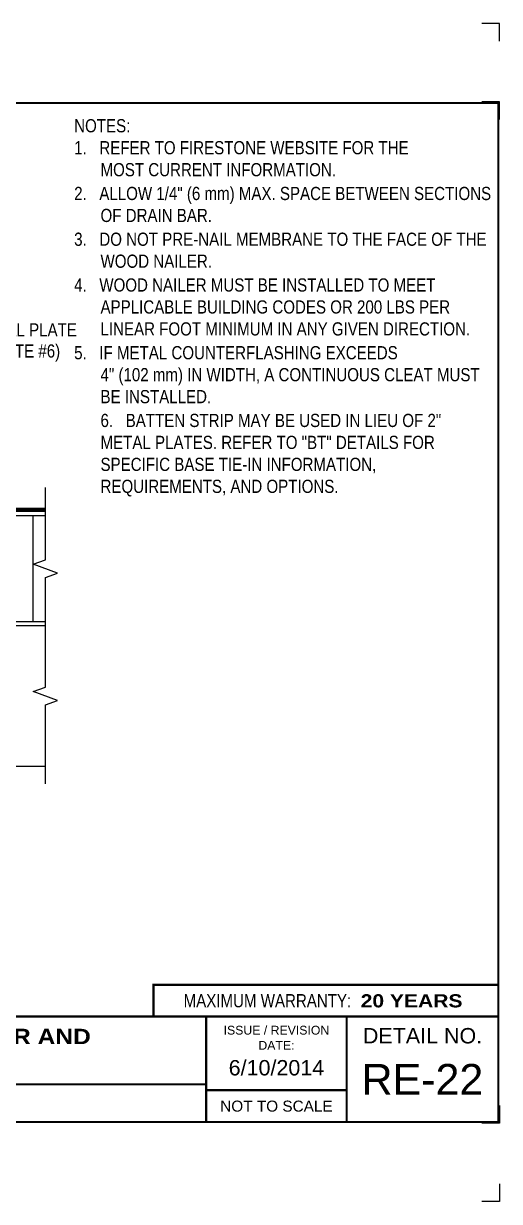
# Model space of a CAD drawing. Header units: inches. Extents: x 121.4 to 141.5, y -31.6 to -14.8.
# Drawn here: x 134.7 to 141.48, y -31.6 to -14.83 of the extents above; entities that cross this region are included whole.
import ezdxf
from ezdxf.enums import TextEntityAlignment as Align

# ---------------------------------------------------------------- set-up
doc = ezdxf.new("R2010")
doc.units = ezdxf.units.IN
doc.header["$MEASUREMENT"] = 0
doc.layers.get('0').update_dxf_attribs({"linetype": 'CONTINUOUS'})
doc.layers.get('DEFPOINTS').update_dxf_attribs({"linetype": 'CONTINUOUS'})
for name, color, linetype in [('FSBP-ANNO-NOTE', 7, 'CONTINUOUS'), ('FSBP-INSULATION', 7, 'CONTINUOUS'), ('FSBP-MEMBRANE', 7, 'CONTINUOUS'), ('FSBP-SUBSTRATE-GENERIC', 9, 'CONTINUOUS'), ('FSBP-TTLB', 7, 'CONTINUOUS'), ('FSBP-TTLB-BORDER', 7, 'CONTINUOUS'), ('FSBP-TTLB-TEXT', 7, 'CONTINUOUS')]:
    doc.layers.add(name, color=color, linetype=linetype)
doc.styles.add('FSBP_ARIAL', font='arial.ttf')
doc.styles.add('FSBP_ARIAL_BOLD', font='')
doc.styles.add('FSBP_ARIAL_NAR', font='ARIALN.TTF')
doc.styles.get('FSBP_ARIAL_BOLD').set_extended_font_data('Arial Black')

# ---------------------------------------------------------------- blocks, each defined once
blk = doc.blocks.new('TTLB-EPDM_2')
at = {"layer": 'DEFPOINTS', "linetype": 'Continuous', "ltscale": 1.75}
for points in [[(20.01562500000003, 13.88083333333333), (20.01562500000003, 14.13083333333333), (19.76562500000003, 14.13083333333333)], [(20.01562500000003, -2.380833333333342), (20.01562500000003, -2.630833333333342), (19.76562500000003, -2.630833333333342)]]:
    blk.add_lwpolyline(points, dxfattribs=at)
at = {"layer": 'DEFPOINTS', "color": 1}
for points in [[(20.015625, 12.765625), (20.015625, 13.015625), (19.765625, 13.015625)], [(20.015625, -1.265625), (20.015625, -1.515625), (19.765625, -1.515625)]]:
    blk.add_lwpolyline(points, dxfattribs=at)
at = {"layer": 'FSBP-TTLB', "const_width": 0.03125}
blk.add_lwpolyline([(15.09028770518938, 0), (20, 0), (20, 0.4512598240669945), (15.09028770518938, 0.4512598240669945)], close=True, dxfattribs=at)
for points in [[(0, 0), (0, -1.5), (20, -1.5), (20, 0), (0, 0)], [(15.84028770518938, 0), (15.84028770518938, -0.9643749050531198)], [(17.84110496735593, 0), (17.84110496735593, -1.5)], [(20, 0), (20, -1.5)], [(4.825208527206769, -0.9643749050531198), (15.84028770518938, -0.9643749050531198)], [(15.84028770518938, -0.9643749050531198), (15.84028770518938, -1.5)], [(15.84028770518938, -1.048740175933006), (17.84110496735593, -1.048740175933006)]]:
    blk.add_lwpolyline(points, dxfattribs=at)
at = {"layer": 'FSBP-TTLB-BORDER', "const_width": 0.03125}
blk.add_lwpolyline([(20, 0), (20, 13), (0, 13), (0, 0)], dxfattribs=at)
at = {"layer": 'FSBP-TTLB-TEXT', "style": 'FSBP_ARIAL_NAR'}
blk.add_text('MAXIMUM WARRANTY:', height=0.1875, dxfattribs=at).set_placement((17.90516569312837, 0.2256299120335257), align=Align.MIDDLE_RIGHT)
at = {"layer": 'FSBP-TTLB-TEXT', "style": 'FSBP_ARIAL'}
for s, height, p in [('ISSUE / REVISION', 0.125, (16.84069633627263, -0.1938496373466023)), ('DETAIL NO.', 0.21875, (18.92055248367797, -0.2724398367368792)), ('DATE:', 0.125, (16.84069633627263, -0.409973105348854)), ('NOT TO SCALE', 0.15625, (16.84069633627263, -1.274370087966503))]:
    blk.add_text(s, height=height, dxfattribs=at).set_placement(p, align=Align.MIDDLE_CENTER)
at = {"layer": 'FSBP-TTLB-TEXT'}
for tag, height, style, p in [('MAXIMUM_WARRANTY', 0.1875, 'FSBP_ARIAL_BOLD', (18.03987100774941, 0.2240244307510579)), ('ACCPT_SYSTEMS', 0.21875, 'FSBP_ARIAL', (12.49438170418193, -1.23218745252656))]:
    blk.add_attdef(tag, text='', height=height, dxfattribs=dict(at, style=style)).set_placement(p, align=Align.MIDDLE_LEFT)
for tag, height, style, p in [('DETAIL_DESCP_LINE_1', 0.21875, 'FSBP_ARIAL_BOLD', (10.33118450231211, -0.2831249841755152)), ('DETAIL_DESCP_LINE_2', 0.21875, 'FSBP_ARIAL_BOLD', (10.33118450231211, -0.6812499208775904)), ('ISSUE_REV_DATE', 0.21875, 'FSBP_ARIAL', (16.84069633627263, -0.7282559425942452)), ('DETAIL_NUMBER', 0.4375, 'FSBP_ARIAL', (18.91941590748775, -0.8931630692489421))]:
    blk.add_attdef(tag, text='', height=height, dxfattribs=dict(at, style=style)).set_placement(p, align=Align.MIDDLE_CENTER)

msp = doc.modelspace()

# ---------------------------------------------------------------- hatches: boundary and pattern name
at = {"layer": 'FSBP-INSULATION'}
h = msp.add_hatch(dxfattribs=at)
h.set_pattern_fill('LINE', color=256, scale=4, angle=90, style=0)
h.set_pattern_definition([(90, (-87.16146885393505, -65.4583962170174), (-0.5, 3.061515884555943e-17), [])])
h.paths.add_polyline_path([(135.0139804954297, -23.34144309834903), (135.0139804954297, -22.59144309834906), (134.8422631567138, -22.52894309834906), (135.0139804954297, -22.46644309834907), (135.0139804954297, -21.84144309834906), (130.4352047217839, -21.84144309834906), (130.4352047217839, -23.34144309834906)])
h.paths.add_polyline_path([(131.4872904378862, -22.73689628729858), (134.1619792168767, -22.73689628729858), (134.1619792168767, -22.44586201035452), (131.4872904378862, -22.44586201035452)], flags=24)

# ---------------------------------------------------------------- linework, layer by layer
at = {"layer": 'FSBP-INSULATION', "linetype": 'Continuous'}
msp.add_lwpolyline([(135.0139804954297, -23.34144309834906), (135.0139804954297, -22.71644309834906), (135.1856978341456, -22.65394309834906), (134.8422631567138, -22.52894309834906), (135.0139804954297, -22.46644309834906), (135.0139804954297, -21.43519309834906)], dxfattribs=at)
at = {"layer": 'FSBP-INSULATION'}
msp.add_lwpolyline([(135.0139804954298, -21.84144309834906), (130.4352047217839, -21.84144309834906), (130.4352047217839, -23.34144309834906), (135.0139804954297, -23.34144309834903)], dxfattribs=at)
at = {"layer": 'FSBP-MEMBRANE', "const_width": 0.06}
msp.add_lwpolyline([(135.0139804954297, -21.75511208936054), (134.2599533730769, -21.75511208936054, -0.1989123673796558), (133.9063999824837, -21.60866547995383), (133.9217932012971, -21.62405869876724, 0.1989123673796558), (133.5682398107038, -21.47761208936053), (128.9201790211835, -21.47761208936053), (128.023034410586, -21.47761208936053, 0.1417221344435291), (127.8177775823139, -21.53698344434992, -0.1417221344435803), (127.6125207540419, -21.59635479933931), (126.7498241446352, -21.59635479933931, 0.414213562373095), (126.4998241446352, -21.84635479933931), (126.4998241446352, -22.52894309834904)], format="xyb", dxfattribs=at)
at = {"layer": 'FSBP-SUBSTRATE-GENERIC'}
for points in [[(135.0139804954297, -23.403943098349), (131.4352047217839, -23.40394309834906), (131.4352047217839, -25.40394309834903), (135.0139804954298, -25.40394309834903)], [(135.0139804954297, -25.65394309834906), (135.0139804954297, -24.52894309834906), (135.1856978341456, -24.46644309834906), (134.8422631567138, -24.34144309834906), (135.0139804954297, -24.27894309834906), (135.0139804954297, -23.34144309834903)]]:
    msp.add_lwpolyline(points, dxfattribs=at)

# ---------------------------------------------------------------- block references
ref = msp.add_blockref('TTLB-EPDM_2', (121.4627011304541, -28.96570450356745))
ref.add_attrib('DETAIL_DESCP_LINE_1', 'ROOF EDGE WITH SLOTTED DRAIN BAR AND', dxfattribs={"layer": 'FSBP-TTLB-TEXT', "height": 0.21875, "style": 'FSBP_ARIAL_BOLD'}).set_placement((131.7938856327663, -29.24882948774297), align=Align.MIDDLE_CENTER)
ref.add_attrib('ISSUE_REV_DATE', '6/10/2014', dxfattribs={"layer": 'FSBP-TTLB-TEXT', "height": 0.21875, "style": 'FSBP_ARIAL'}).set_placement((138.3033974667268, -29.6939604461617), align=Align.MIDDLE_CENTER)
ref.add_attrib('DETAIL_NUMBER', 'RE-22', dxfattribs={"layer": 'FSBP-TTLB-TEXT', "height": 0.4375, "style": 'FSBP_ARIAL'}).set_placement((140.3821170379419, -29.85886757281639), align=Align.MIDDLE_CENTER)
ref.add_attrib('MAXIMUM_WARRANTY', '20 YEARS', dxfattribs={"layer": 'FSBP-TTLB-TEXT', "height": 0.1875, "style": 'FSBP_ARIAL_BOLD'}).set_placement((139.5025721382036, -28.74168007281639), align=Align.MIDDLE_LEFT)

# ---------------------------------------------------------------- texts
at = {"layer": 'FSBP-ANNO-NOTE', "style": 'FSBP_ARIAL_NAR'}
for s, p in [('FIRESTONE FASTENER AND 2" METAL PLATE', (130.7443112605962, -19.19350951488047)), ('AT 12" (304.8 mm) O.C. MAX. (SEE NOTE #6)', (130.7443112605962, -19.49429076488047))]:
    msp.add_text(s, height=0.1875, dxfattribs=at).set_placement(p, align=Align.MIDDLE_LEFT)
at = {"layer": 'FSBP-ANNO-NOTE', "insert": (135.4238838518359, -16.19520493219716), "char_height": 0.1875, "attachment_point": 1, "style": 'FSBP_ARIAL_NAR'}
msp.add_mtext_dynamic_manual_height_columns('\\A1;\\pi-0.375,l0.375,t0.1875,0.375;NOTES:\\P1.   REFER TO FIRESTONE WEBSITE FOR THE                MOST CURRENT INFORMATION.\\P{\\H0.083333x;\\P\\pt0.375;}2.   ALLOW 1/4" (6 mm) MAX. SPACE BETWEEN SECTIONS OF DRAIN BAR.\\P{\\H0.083333x;\\P\\ptz;}3.   DO NOT PRE-NAIL MEMBRANE TO THE FACE OF THE WOOD NAILER.\\P{\\H0.083333x;\\P}4.   WOOD NAILER MUST BE INSTALLED TO MEET APPLICABLE BUILDING CODES OR 200 LBS PER LINEAR FOOT MINIMUM IN ANY GIVEN DIRECTION.\\P\\pt0.375;{\\H0.083333x;\\P}5.   IF METAL COUNTERFLASHING EXCEEDS \\P\\pi0;4" (102 mm) IN WIDTH, A CONTINUOUS CLEAT MUST BE INSTALLED.\\P{\\H0.083333x;\\P\\pi-0.375,tz;}6.   BATTEN STRIP MAY BE USED IN LIEU OF 2" METAL PLATES. REFER TO "BT" DETAILS FOR SPECIFIC BASE TIE-IN INFORMATION, REQUIREMENTS, AND OPTIONS.', width=5.93000928080933, gutter_width=23.08110225731588, heights=[5.735243945742695], dxfattribs=at)

doc.saveas('drawing.dxf')
